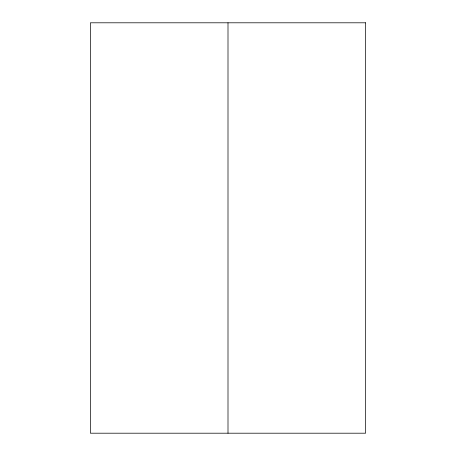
<?xml version="1.0" encoding="UTF-8"?>
<svg xmlns="http://www.w3.org/2000/svg" width="456" height="456" viewBox="0 0 456 456"><rect width="100%" height="100%" fill="white"/><g stroke="black" fill="none" stroke-linecap="round" stroke-linejoin="round"><path stroke-width="0.68" d="M228 22.8L228 433.2M365.609 22.8L90.391 22.8L90.391 433.2L365.609 433.2L365.609 22.8"/></g></svg>
